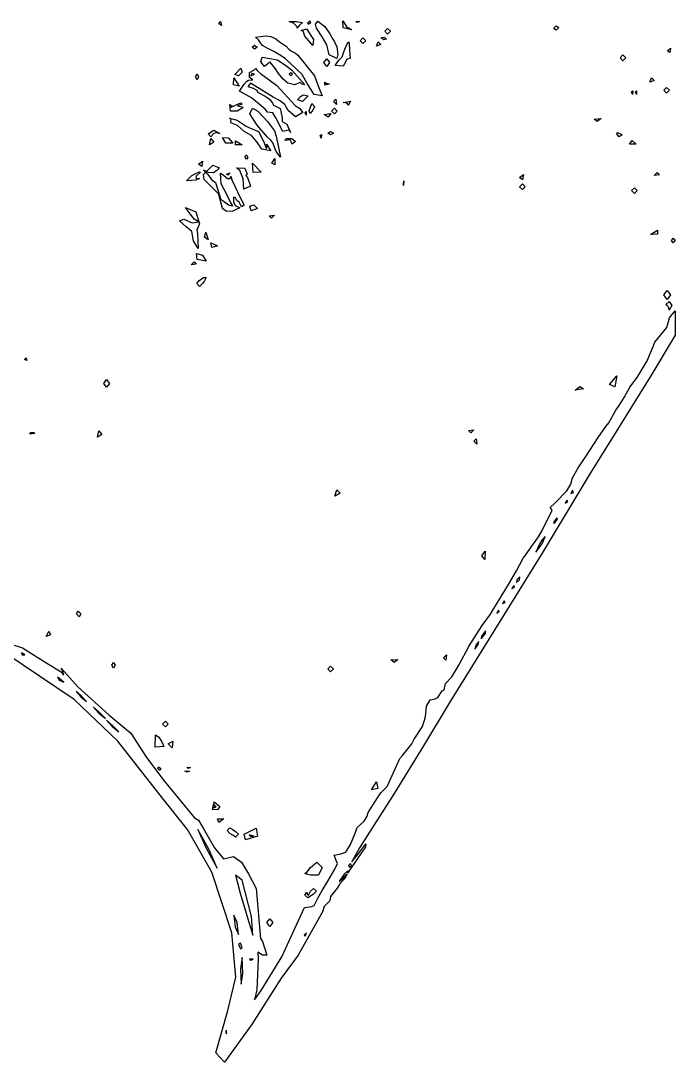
# Model space of a CAD drawing. Extents: x 0.2 to 67.3, y 0 to 43.3.
# Drawn here: x 55.97 to 67.28, y 25.34 to 43.34 of the extents above; entities that cross this region are included whole.
import ezdxf

# ---------------------------------------------------------------- set-up
doc = ezdxf.new("R2010")
doc.units = 0

msp = doc.modelspace()

# ---------------------------------------------------------------- linework, layer by layer
at = {"layer": 'Image'}
for p, q in [((59.397431, 43.287271), (59.426797, 43.330821)), ((59.397439, 43.287271), (59.397431, 43.287271)), ((59.443519, 43.261871), (59.397439, 43.287271)), ((59.426797, 43.330821), (59.443519, 43.261871)), ((60.608572, 43.328668), (60.734692, 43.332012)), ((60.684519, 43.302008), (60.608572, 43.328668)), ((60.750127, 43.238323), (60.684519, 43.302008)), ((60.734692, 43.332012), (60.838882, 43.310581)), ((60.785092, 43.259305), (60.746513, 43.217077)), ((60.746513, 43.217077), (60.750138, 43.238244)), ((60.750138, 43.238244), (60.750127, 43.238323)), ((60.838882, 43.310581), (60.785092, 43.259305)), ((60.817869, 43.173686), (60.912404, 43.201642)), ((60.912404, 43.201642), (61.030461, 43.021736)), ((60.932682, 43.308967), (60.967421, 43.341775)), ((60.947154, 43.276159), (60.932682, 43.308967)), ((60.932682, 43.308967), (60.932682, 43.308967)), ((60.981894, 43.308967), (60.947154, 43.276159)), ((60.967421, 43.341775), (60.981894, 43.308967)), ((61.065195, 43.28653), (61.108169, 43.335637)), ((61.084695, 43.217448), (61.065195, 43.28653)), ((61.179093, 43.065815), (61.084695, 43.217448)), ((61.108169, 43.335637), (61.228401, 43.246128)), ((61.228401, 43.246128), (61.314456, 43.118361)), ((61.545287, 43.220755), (61.539572, 43.341669)), ((61.539572, 43.341669), (61.609062, 43.235042)), ((61.545289, 43.220755), (61.545287, 43.220755)), ((61.694027, 43.185856), (61.545289, 43.220755)), ((61.609062, 43.235042), (61.642084, 43.218638)), ((61.642084, 43.218638), (61.694027, 43.185856)), ((61.763049, 43.330663), (61.825925, 43.328017)), ((61.763052, 43.330663), (61.763049, 43.330663)), ((61.782869, 43.310819), (61.763052, 43.330663)), ((61.825925, 43.328017), (61.782869, 43.310819)), ((62.261269, 43.16125), (62.310477, 43.210463)), ((62.310477, 43.210463), (62.359684, 43.16125)), ((65.180882, 43.206997), (65.22462, 43.25306)), ((65.22462, 43.177707), (65.180882, 43.206997)), ((65.180882, 43.206997), (65.180882, 43.206997)), ((65.22462, 43.25306), (65.268358, 43.223771)), ((65.268358, 43.223771), (65.22462, 43.177707)), ((60.030554, 43.061449), (60.209076, 43.081029)), ((60.083272, 43.012237), (60.030554, 43.061449)), ((60.209076, 43.081029), (60.292624, 43.068329)), ((60.292624, 43.068329), (60.378113, 43.032451)), ((60.378113, 43.032451), (60.444124, 42.979508)), ((60.850299, 43.160986), (60.817869, 43.173686)), ((60.863184, 43.130109), (60.850299, 43.160986)), ((60.880778, 43.079203), (60.863184, 43.130109)), ((60.949083, 42.997182), (60.880778, 43.079203)), ((61.030461, 43.021736), (61.017344, 42.915165)), ((61.260728, 42.927121), (61.179093, 43.065815)), ((61.314456, 43.118361), (61.362378, 43.026683)), ((61.362378, 43.026683), (61.393501, 42.980857)), ((61.834809, 42.997182), (61.884016, 43.046395)), ((61.884016, 43.046395), (61.933224, 42.997182)), ((62.195658, 43.045363), (62.244865, 43.058327)), ((62.244865, 43.013586), (62.195658, 43.045363)), ((62.195658, 43.045363), (62.195658, 43.045363)), ((62.244865, 43.058327), (62.294072, 43.026551)), ((62.294072, 43.026551), (62.244865, 43.013586)), ((62.310477, 43.112038), (62.261269, 43.16125)), ((62.261269, 43.16125), (62.261269, 43.16125)), ((62.359684, 43.16125), (62.310477, 43.112038)), ((59.971232, 42.88492), (60.014153, 42.920189)), ((60.014153, 42.849651), (59.971232, 42.88492)), ((59.971232, 42.88492), (59.971232, 42.88492)), ((60.014153, 42.920189), (60.057071, 42.88492)), ((60.057071, 42.88492), (60.014153, 42.849651)), ((60.117105, 42.963051), (60.083272, 43.012237)), ((60.150984, 42.913839), (60.117105, 42.963051)), ((60.240167, 42.865235), (60.150984, 42.913839)), ((60.355036, 42.805095), (60.240167, 42.865235)), ((60.444124, 42.979508), (60.48982, 42.950536)), ((60.48982, 42.950536), (60.558728, 42.903546)), ((60.558728, 42.903546), (60.605998, 42.850524)), ((60.605998, 42.850524), (60.651906, 42.815493)), ((60.949089, 42.997129), (60.949083, 42.997182)), ((61.017344, 42.915165), (60.949089, 42.997129)), ((61.301733, 42.75284), (61.260728, 42.927121)), ((61.393501, 42.980857), (61.435252, 42.889709)), ((61.435252, 42.889709), (61.450783, 42.762206)), ((61.553941, 42.808587), (61.572383, 42.849598)), ((61.572383, 42.849598), (61.590824, 42.890608)), ((61.590824, 42.890608), (61.629175, 42.980328)), ((61.629175, 42.980328), (61.647299, 42.954399)), ((61.647299, 42.954399), (61.655845, 42.835681)), ((61.884016, 42.947996), (61.834809, 42.997182)), ((61.834809, 42.997182), (61.834809, 42.997182)), ((61.933224, 42.997182), (61.884016, 42.947996)), ((62.119114, 42.904234), (62.146451, 42.980778)), ((62.195658, 42.931592), (62.119114, 42.904234)), ((62.119114, 42.904234), (62.119114, 42.904234)), ((62.146451, 42.980778), (62.195658, 42.931592)), ((67.14916, 42.825045), (67.199277, 42.871532)), ((67.199277, 42.871532), (67.188112, 42.791548)), ((60.120348, 42.633142), (60.144955, 42.712412)), ((60.144955, 42.712412), (60.410218, 42.669602)), ((60.473469, 42.738896), (60.355036, 42.805095)), ((60.410218, 42.669602), (60.550309, 42.572315)), ((60.544935, 42.684207), (60.473469, 42.738896)), ((60.837556, 42.414729), (60.544935, 42.684207)), ((60.651906, 42.815493), (60.719452, 42.782685)), ((60.719452, 42.782685), (60.760457, 42.748315)), ((60.760457, 42.748315), (61.047498, 42.388694)), ((61.21152, 42.619966), (61.260728, 42.685583)), ((61.260728, 42.685583), (61.309935, 42.619966)), ((61.301746, 42.75284), (61.301733, 42.75284)), ((61.432606, 42.693044), (61.301746, 42.75284)), ((61.450783, 42.762206), (61.432606, 42.693044)), ((61.441155, 42.619966), (61.473958, 42.669179)), ((61.473958, 42.669179), (61.523789, 42.718391)), ((61.523789, 42.718391), (61.553941, 42.808587)), ((61.601849, 42.67119), (61.591716, 42.640524)), ((61.667434, 42.69786), (61.601849, 42.67119)), ((61.655845, 42.835681), (61.667434, 42.69786)), ((66.329043, 42.70204), (66.37825, 42.751226)), ((66.37825, 42.652827), (66.329043, 42.70204)), ((66.329043, 42.70204), (66.329043, 42.70204)), ((66.37825, 42.751226), (66.427457, 42.70204)), ((66.427457, 42.70204), (66.37825, 42.652827)), ((67.188112, 42.791548), (67.149157, 42.825045)), ((67.149157, 42.825045), (67.14916, 42.825045)), ((59.669705, 42.416581), (59.774676, 42.521541)), ((59.774676, 42.521541), (59.800923, 42.455951)), ((59.923898, 42.448543), (59.997709, 42.489553)), ((59.997709, 42.489553), (60.030512, 42.52006)), ((60.030512, 42.52006), (60.055118, 42.481007)), ((60.055118, 42.481007), (60.112527, 42.428567)), ((60.181684, 42.55427), (60.120348, 42.633142)), ((60.248965, 42.601816), (60.181684, 42.55427)), ((60.278259, 42.631105), (60.248965, 42.601816)), ((60.325794, 42.570674), (60.278259, 42.631105)), ((60.375002, 42.509609), (60.325794, 42.570674)), ((60.424209, 42.429361), (60.375002, 42.509609)), ((60.550309, 42.572315), (60.62104, 42.519266)), ((60.62104, 42.519266), (60.657724, 42.48868)), ((60.657724, 42.48868), (60.882953, 42.234442)), ((61.260728, 42.55435), (61.21152, 42.619966)), ((61.21152, 42.619966), (61.21152, 42.619966)), ((61.309935, 42.619966), (61.260728, 42.55435)), ((61.408346, 42.570754), (61.441155, 42.619966)), ((61.408368, 42.570569), (61.408346, 42.570754)), ((61.544289, 42.55681), (61.408368, 42.570569)), ((61.591716, 42.640524), (61.544289, 42.55681)), ((58.991741, 42.373931), (59.019077, 42.423143)), ((59.019077, 42.324718), (58.991741, 42.373931)), ((58.991741, 42.373931), (58.991741, 42.373931)), ((59.019077, 42.423143), (59.046414, 42.373931)), ((59.046414, 42.373931), (59.019077, 42.324718)), ((59.647959, 42.234522), (59.65505, 42.357526)), ((59.65505, 42.357526), (59.745093, 42.214228)), ((59.669705, 42.416528), (59.669705, 42.416581)), ((59.735311, 42.390335), (59.669705, 42.416528)), ((59.800923, 42.455951), (59.735311, 42.390335)), ((59.833525, 42.248174), (59.877183, 42.299847)), ((59.877183, 42.299847), (59.909304, 42.31387)), ((59.909304, 42.31387), (59.980784, 42.322337)), ((59.924427, 42.361892), (59.923898, 42.448543)), ((59.980784, 42.322337), (59.924427, 42.361892)), ((59.964991, 42.431398), (59.946602, 42.389065)), ((59.946602, 42.389065), (60.012256, 42.418804)), ((60.012261, 42.418698), (59.964991, 42.431398)), ((60.012256, 42.418804), (60.012261, 42.418698)), ((60.112527, 42.428567), (60.266499, 42.320009)), ((60.266499, 42.320009), (60.395695, 42.224838)), ((60.506222, 42.330618), (60.424209, 42.429361)), ((60.588232, 42.262991), (60.506222, 42.330618)), ((60.637439, 42.444998), (60.608015, 42.417666)), ((60.608015, 42.417666), (60.637439, 42.390335)), ((60.666866, 42.417666), (60.637439, 42.444998)), ((60.637439, 42.390335), (60.666866, 42.417666)), ((60.666866, 42.417666), (60.666866, 42.417666)), ((60.922514, 42.257752), (60.837556, 42.414729)), ((61.047498, 42.388694), (61.113106, 42.216451)), ((66.842982, 42.280983), (66.870318, 42.357526)), ((66.919526, 42.308314), (66.842982, 42.280983)), ((66.870318, 42.357526), (66.919526, 42.308314)), ((59.745093, 42.214228), (59.647959, 42.234601)), ((59.647959, 42.234601), (59.647959, 42.234522)), ((59.752097, 42.127557), (59.833525, 42.248174)), ((59.961239, 42.00825), (59.752097, 42.127557)), ((59.940308, 42.26643), (59.899303, 42.205074)), ((59.899303, 42.205074), (59.986708, 42.179938)), ((60.33524, 42.022644), (59.940308, 42.26643)), ((59.986708, 42.179938), (60.052692, 42.146045)), ((60.052692, 42.146045), (60.060735, 42.108448)), ((60.395695, 42.224838), (60.719272, 41.872175)), ((60.701002, 42.235924), (60.588232, 42.262991)), ((60.798194, 42.27368), (60.701002, 42.235924)), ((60.824676, 42.250926), (60.798194, 42.27368)), ((60.824679, 42.250847), (60.824676, 42.250926)), ((60.882953, 42.234442), (60.824679, 42.250847)), ((60.984511, 42.159327), (60.922514, 42.257752)), ((61.04374, 42.069104), (60.984511, 42.159327)), ((61.113106, 42.216451), (61.178715, 42.04471)), ((61.226575, 42.228489), (61.224723, 42.283179)), ((61.224723, 42.283179), (61.244911, 42.256376)), ((61.226657, 42.228331), (61.226575, 42.228489)), ((61.309514, 42.25082), (61.226657, 42.228331)), ((61.244911, 42.256376), (61.277214, 42.259022)), ((61.277214, 42.259022), (61.309514, 42.25082)), ((66.528461, 42.11284), (66.548279, 42.132684)), ((66.548279, 42.132684), (66.545633, 42.069792)), ((66.59407, 42.11284), (66.613887, 42.132684)), ((66.613887, 42.132684), (66.611241, 42.069792)), ((66.842982, 42.280983), (66.842982, 42.280983)), ((67.083549, 42.142923), (67.132756, 42.192136)), ((67.132756, 42.093711), (67.083549, 42.142923)), ((67.083549, 42.142923), (67.083549, 42.142923)), ((67.132756, 42.192136), (67.181963, 42.142923)), ((67.181963, 42.142923), (67.132756, 42.093711)), ((60.194577, 41.814867), (59.961239, 42.00825)), ((60.060735, 42.108448), (60.194537, 42.040926)), ((60.194537, 42.040926), (60.263975, 41.995233)), ((60.263975, 41.995233), (60.316894, 41.932077)), ((60.441854, 41.962398), (60.33524, 42.022644)), ((60.489786, 41.92959), (60.441854, 41.962398)), ((60.752257, 41.975336), (60.801464, 42.028121)), ((60.842401, 41.94528), (60.752257, 41.975416)), ((60.752257, 41.975416), (60.752257, 41.975336)), ((60.801464, 42.028121), (60.850672, 42.060902)), ((60.937764, 42.043175), (60.842401, 41.94528)), ((60.850672, 42.060902), (60.937764, 42.043175)), ((61.04374, 42.069052), (61.04374, 42.069104)), ((61.178715, 42.04471), (61.04374, 42.069052)), ((61.375543, 41.948825), (61.414498, 41.987798)), ((61.375549, 41.948825), (61.375543, 41.948825)), ((61.427489, 41.896887), (61.375549, 41.948825)), ((61.414498, 41.987798), (61.427489, 41.896887)), ((61.545152, 41.929749), (61.670786, 41.950386)), ((61.670786, 41.950386), (61.632406, 41.876991)), ((66.545633, 42.069792), (66.528408, 42.11284)), ((66.528408, 42.11284), (66.528461, 42.11284)), ((66.611241, 42.069792), (66.594017, 42.11284)), ((66.594017, 42.11284), (66.59407, 42.11284)), ((59.583681, 41.837912), (59.680532, 41.883341)), ((59.599027, 41.850876), (59.583681, 41.837912)), ((59.595895, 41.778645), (59.587693, 41.896993)), ((59.587693, 41.896993), (59.6369, 41.862253)), ((59.595903, 41.778698), (59.595895, 41.778645)), ((59.71438, 41.782138), (59.595903, 41.778698)), ((59.6369, 41.862253), (59.599027, 41.850876)), ((59.680532, 41.883341), (59.772819, 41.926547)), ((59.808101, 41.835795), (59.71438, 41.782138)), ((59.800931, 41.898766), (59.718918, 41.87416)), ((59.718918, 41.87416), (59.800931, 41.857226)), ((59.772819, 41.926547), (59.800931, 41.898766)), ((59.800931, 41.857226), (59.808101, 41.835795)), ((59.93214, 41.734539), (59.975029, 41.833715)), ((59.975029, 41.833715), (60.070266, 41.781106)), ((60.070266, 41.781106), (60.235585, 41.60201)), ((60.235585, 41.761897), (60.194577, 41.814867)), ((60.325794, 41.753695), (60.235585, 41.761897)), ((60.316894, 41.932077), (60.342532, 41.885087)), ((60.342532, 41.885087), (60.453636, 41.827249)), ((60.453636, 41.827249), (60.488635, 41.667176)), ((60.536913, 41.896782), (60.489786, 41.92959)), ((60.594317, 41.790181), (60.536913, 41.896782)), ((60.719412, 41.685089), (60.594317, 41.790181)), ((60.719272, 41.872175), (60.787301, 41.831165)), ((60.844711, 41.758907), (60.719412, 41.685089)), ((60.787301, 41.831165), (60.844711, 41.758907)), ((60.886065, 41.752028), (60.905882, 41.771872)), ((60.905882, 41.771872), (60.903236, 41.709007)), ((60.972697, 41.741101), (60.958833, 41.788699)), ((60.958833, 41.788699), (60.958836, 41.788699)), ((60.958836, 41.788699), (61.003238, 41.910672)), ((61.0171, 41.798489), (60.972697, 41.741101)), ((61.003238, 41.910672), (61.047498, 41.863074)), ((61.047498, 41.863074), (61.0171, 41.798489)), ((61.34274, 41.782085), (61.391948, 41.831271)), ((61.391948, 41.732872), (61.34274, 41.782085)), ((61.34274, 41.782085), (61.34274, 41.782085)), ((61.391948, 41.831271), (61.441155, 41.782085)), ((61.441155, 41.782085), (61.391948, 41.732872)), ((61.584191, 41.926044), (61.545152, 41.929749)), ((61.616753, 41.912551), (61.584191, 41.926044)), ((61.616743, 41.912498), (61.616753, 41.912551)), ((61.632406, 41.876991), (61.616743, 41.912498)), ((59.606885, 41.637834), (59.581485, 41.65953)), ((59.581485, 41.65953), (59.647377, 41.64339)), ((59.602044, 41.580578), (59.60416, 41.602539)), ((59.716859, 41.532345), (59.602044, 41.580578)), ((59.60416, 41.602539), (59.606885, 41.637834)), ((59.647377, 41.64339), (59.71097, 41.62487)), ((59.71097, 41.62487), (59.866584, 41.523402)), ((60.0551, 41.540071), (59.93214, 41.734539)), ((60.235585, 41.60201), (60.3586, 41.442519)), ((60.377856, 41.667256), (60.325794, 41.753695)), ((60.501366, 41.430798), (60.377856, 41.667256)), ((60.488635, 41.667176), (60.489164, 41.602777)), ((60.489164, 41.602777), (60.568023, 41.555443)), ((60.903236, 41.709007), (60.886012, 41.752055)), ((60.886012, 41.752055), (60.886065, 41.752028)), ((61.217349, 41.72213), (61.33081, 41.739857)), ((61.287175, 41.67432), (61.217349, 41.72221)), ((61.217349, 41.72221), (61.217349, 41.72213)), ((61.33081, 41.739857), (61.287175, 41.67432)), ((65.877963, 41.64265), (66.000997, 41.653233)), ((65.877963, 41.642623), (65.877963, 41.64265)), ((65.932652, 41.601613), (65.877963, 41.642623)), ((66.000997, 41.653233), (65.932652, 41.601613)), ((59.21044, 41.385872), (59.311198, 41.454584)), ((59.309354, 41.396667), (59.259647, 41.339252)), ((59.340792, 41.405133), (59.309354, 41.396667)), ((59.311198, 41.454584), (59.411914, 41.396402)), ((59.411914, 41.396402), (59.340792, 41.405133)), ((59.833726, 41.427835), (59.716859, 41.532345)), ((59.95809, 41.361107), (59.833726, 41.427835)), ((59.866584, 41.523402), (59.916127, 41.495383)), ((59.916127, 41.495383), (60.07915, 41.427835)), ((60.236643, 41.333617), (60.0551, 41.540071)), ((60.07915, 41.427835), (60.174072, 41.2485)), ((60.3586, 41.442519), (60.3874, 41.351)), ((60.595923, 41.453499), (60.501359, 41.430745)), ((60.501359, 41.430745), (60.501366, 41.430798)), ((60.568023, 41.555443), (60.63614, 41.408917)), ((60.620529, 41.44027), (60.595923, 41.453499)), ((60.63614, 41.408917), (60.620529, 41.44027)), ((61.277129, 41.399366), (61.326336, 41.426697)), ((61.326336, 41.372008), (61.277129, 41.399366)), ((61.277129, 41.399366), (61.277129, 41.399366)), ((61.326336, 41.426697), (61.375543, 41.399366)), ((61.375543, 41.399366), (61.326336, 41.372008)), ((66.266021, 41.39672), (66.28523, 41.412859)), ((66.266024, 41.39664), (66.266021, 41.39672)), ((66.312644, 41.339226), (66.266024, 41.39664)), ((66.28523, 41.412859), (66.331847, 41.390105)), ((59.259647, 41.339252), (59.21044, 41.385872)), ((59.21044, 41.385872), (59.21044, 41.385872)), ((59.232307, 41.201034), (59.259647, 41.310386)), ((59.308851, 41.24477), (59.232307, 41.201034)), ((59.259647, 41.310386), (59.308851, 41.24477)), ((59.514353, 41.229265), (59.460886, 41.326446)), ((59.460886, 41.326446), (59.557924, 41.321684)), ((59.636897, 41.224503), (59.514353, 41.229265)), ((59.514353, 41.229265), (59.514353, 41.229265)), ((59.557924, 41.321684), (59.636897, 41.224503)), ((59.681024, 41.196986), (59.68076, 41.266624)), ((59.68076, 41.266624), (59.801044, 41.196589)), ((60.051091, 41.248712), (59.95809, 41.361107)), ((60.139954, 41.124146), (60.051091, 41.248712)), ((60.174072, 41.2485), (60.212519, 41.13383)), ((60.291962, 41.277631), (60.236643, 41.333617)), ((60.325794, 41.231064), (60.291962, 41.277631)), ((60.383204, 41.083665), (60.325794, 41.231064)), ((60.3874, 41.351), (60.46328, 40.982594)), ((60.53413, 41.276731), (60.564472, 41.31036)), ((60.543073, 41.270646), (60.53413, 41.276731)), ((60.625398, 41.283346), (60.543073, 41.270646)), ((60.564472, 41.31036), (60.653867, 41.307714)), ((60.648416, 41.238129), (60.625398, 41.283346)), ((60.64844, 41.238049), (60.648416, 41.238129)), ((60.662066, 41.209792), (60.64844, 41.238049)), ((60.653867, 41.307714), (60.719475, 41.258502)), ((60.719475, 41.258502), (60.662066, 41.209792)), ((61.165671, 41.31536), (61.148447, 41.358435)), ((61.148447, 41.358435), (61.148499, 41.358408)), ((61.148499, 41.358408), (61.168317, 41.378252)), ((61.168317, 41.378252), (61.165671, 41.31536)), ((66.361851, 41.373966), (66.312644, 41.339226)), ((66.331847, 41.390105), (66.361851, 41.373966)), ((66.493065, 41.207834), (66.539352, 41.275038)), ((66.539352, 41.275038), (66.607884, 41.211856)), ((59.232307, 41.201034), (59.232307, 41.201034)), ((59.681146, 41.196589), (59.681024, 41.196986)), ((59.801044, 41.196589), (59.681146, 41.196589)), ((60.139999, 41.124067), (60.139954, 41.124146)), ((60.293036, 41.094381), (60.139999, 41.124067)), ((60.212519, 41.13383), (60.22805, 41.161929)), ((60.22805, 41.161929), (60.2199, 41.211882)), ((60.2199, 41.211882), (60.293036, 41.094381)), ((60.46328, 40.982594), (60.383204, 41.083665)), ((60.383204, 41.083665), (60.383204, 41.083665)), ((66.607884, 41.211856), (66.493065, 41.207887)), ((66.493065, 41.207887), (66.493065, 41.207834)), ((59.046414, 40.865172), (59.114758, 40.916766)), ((59.101106, 40.824162), (59.046414, 40.865172)), ((59.046414, 40.865172), (59.046414, 40.865172)), ((59.114758, 40.916766), (59.101106, 40.824162)), ((59.844661, 40.997332), (59.871998, 41.028208)), ((59.871998, 40.949574), (59.844661, 40.997332)), ((59.844661, 40.997332), (59.844661, 40.997332)), ((59.871998, 41.028208), (59.899337, 40.980451)), ((59.899337, 40.980451), (59.871998, 40.949574)), ((59.989549, 40.722562), (59.976267, 40.883958)), ((59.976267, 40.883958), (60.128971, 40.725552)), ((60.309396, 40.883958), (60.360868, 40.964576)), ((60.309459, 40.883958), (60.309396, 40.883958)), ((60.360603, 40.85115), (60.309459, 40.883958)), ((60.360868, 40.964576), (60.360603, 40.85115)), ((58.929212, 40.667979), (59.057841, 40.729018)), ((59.076627, 40.726372), (59.005409, 40.654644)), ((59.057841, 40.729018), (59.076627, 40.726372)), ((59.208889, 40.719123), (59.128445, 40.760689)), ((59.128445, 40.760689), (59.202256, 40.689754)), ((59.132028, 40.687055), (59.291868, 40.844535)), ((59.14105, 40.60096), (59.132028, 40.687055)), ((59.202256, 40.689754), (59.276067, 40.591117)), ((59.301837, 40.715154), (59.208889, 40.719123)), ((59.291868, 40.844535), (59.407284, 40.798603)), ((59.36081, 40.752672), (59.301837, 40.715154)), ((59.407284, 40.798603), (59.36081, 40.752672)), ((59.438359, 40.524813), (59.423701, 40.708989)), ((59.423701, 40.708989), (59.472909, 40.682795)), ((59.472909, 40.682795), (59.542475, 40.619375)), ((59.529738, 40.691209), (59.58856, 40.713699)), ((59.529738, 40.691183), (59.529738, 40.691209)), ((59.5481, 40.672926), (59.529738, 40.691183)), ((59.58856, 40.713699), (59.5481, 40.672926)), ((59.760777, 40.752487), (59.702495, 40.801699)), ((59.702495, 40.801699), (59.846312, 40.793497)), ((59.815787, 40.613051), (59.760777, 40.752487)), ((59.846312, 40.793497), (59.887198, 40.690521)), ((59.887198, 40.690521), (59.862565, 40.668825)), ((59.989552, 40.722642), (59.989549, 40.722562)), ((60.128971, 40.725552), (59.989552, 40.722642)), ((64.590399, 40.635382), (64.658741, 40.687002)), ((64.658741, 40.687002), (64.645088, 40.594398)), ((66.919526, 40.667926), (66.971469, 40.719863)), ((67.010423, 40.680917), (66.919526, 40.667952)), ((66.971469, 40.719863), (67.010423, 40.680917)), ((58.838653, 40.577624), (58.929212, 40.667979)), ((58.997207, 40.587916), (58.838653, 40.577068)), ((58.838653, 40.577068), (58.838653, 40.577624)), ((59.005409, 40.654644), (58.997207, 40.620592)), ((58.997207, 40.620592), (59.062818, 40.616094)), ((59.062818, 40.616094), (58.997207, 40.587916)), ((59.390451, 40.350611), (59.14105, 40.60096)), ((59.276067, 40.591117), (59.339098, 40.546932)), ((59.339098, 40.546932), (59.431107, 40.254277)), ((59.538038, 40.32799), (59.438359, 40.524813)), ((59.542475, 40.619375), (59.589748, 40.619375)), ((59.589748, 40.619375), (59.604406, 40.655437)), ((59.604406, 40.655437), (59.622371, 40.595615)), ((59.622371, 40.595615), (59.767913, 40.278407)), ((59.826635, 40.432632), (59.815787, 40.613051)), ((59.862565, 40.668825), (59.888891, 40.632392)), ((59.888891, 40.632392), (59.942477, 40.481924)), ((62.590884, 40.577121), (62.583502, 40.496714)), ((62.583502, 40.496714), (62.584825, 40.516558)), ((62.584825, 40.516478), (62.592207, 40.565744)), ((62.584825, 40.516558), (62.584825, 40.516478)), ((62.592207, 40.565744), (62.590884, 40.577121)), ((64.590401, 40.635382), (64.590399, 40.635382)), ((64.590399, 40.473748), (64.639606, 40.522961)), ((64.645088, 40.594398), (64.590401, 40.635382)), ((64.639606, 40.522961), (64.688813, 40.473748)), ((66.919526, 40.667952), (66.919526, 40.667926)), ((59.396272, 40.337647), (59.390451, 40.350611)), ((59.461603, 40.096453), (59.396272, 40.337647)), ((59.605377, 40.195037), (59.538038, 40.32799)), ((59.942477, 40.481924), (59.826611, 40.432712)), ((59.826611, 40.432712), (59.826635, 40.432632)), ((64.639606, 40.424536), (64.590399, 40.473748)), ((64.590399, 40.473748), (64.590399, 40.473748)), ((64.688813, 40.473748), (64.639606, 40.424536)), ((66.525868, 40.408026), (66.575076, 40.457238)), ((66.575076, 40.35884), (66.525868, 40.408026)), ((66.525868, 40.408026), (66.525868, 40.408026)), ((66.575076, 40.457238), (66.624283, 40.408026)), ((66.624283, 40.408026), (66.575076, 40.35884)), ((59.431107, 40.254277), (59.467765, 40.228348)), ((59.467765, 40.228348), (59.561803, 40.162228)), ((59.561803, 40.162228), (59.636916, 40.145824)), ((59.636916, 40.145824), (59.605377, 40.195037)), ((59.651124, 40.292879), (59.649801, 40.211203)), ((59.649801, 40.211203), (59.677365, 40.149343)), ((59.682866, 40.281502), (59.651124, 40.292879)), ((59.677365, 40.149343), (59.698373, 40.136114)), ((59.706731, 40.235835), (59.682866, 40.281502)), ((59.744609, 40.207525), (59.706731, 40.235835)), ((59.785614, 40.129711), (59.744609, 40.207525)), ((59.767913, 40.278407), (59.835767, 40.152862)), ((59.835767, 40.152862), (59.785614, 40.129711)), ((59.932145, 40.135823), (59.997754, 40.162017)), ((59.997754, 40.162017), (60.063365, 40.098781)), ((58.970026, 39.911457), (58.81678, 40.11418)), ((58.81678, 40.11418), (58.998956, 40.038827)), ((58.998956, 40.038827), (59.063178, 39.834092)), ((59.526622, 40.047241), (59.461603, 40.096453)), ((59.636863, 40.052321), (59.526587, 40.048616)), ((59.526587, 40.048616), (59.526622, 40.047241)), ((59.704345, 40.087722), (59.636863, 40.052321)), ((59.698373, 40.136114), (59.757653, 40.108624)), ((59.757653, 40.108624), (59.704345, 40.087722)), ((59.951751, 40.054913), (59.932145, 40.135823)), ((59.951756, 40.05494), (59.951751, 40.054913)), ((60.063365, 40.098781), (59.951756, 40.05494)), ((60.267703, 39.97149), (60.3586, 39.984455)), ((60.30666, 39.932517), (60.267703, 39.97149)), ((60.267703, 39.97149), (60.267703, 39.97149)), ((60.3586, 39.984455), (60.30666, 39.932517)), ((58.717573, 39.883394), (58.792176, 39.914526)), ((58.831779, 39.778583), (58.717573, 39.883394)), ((58.792176, 39.914526), (58.936038, 39.848406)), ((58.929434, 39.698996), (58.831779, 39.778583)), ((58.936038, 39.848406), (59.046411, 39.868515)), ((59.046411, 39.868515), (58.970026, 39.911457)), ((59.063178, 39.834092), (59.032306, 39.764481)), ((58.955231, 39.540379), (58.929434, 39.698996)), ((59.032306, 39.764481), (59.01368, 39.735377)), ((59.01368, 39.735377), (59.028152, 39.662484)), ((59.028152, 39.662484), (59.037995, 39.407347)), ((59.146474, 39.601127), (59.16944, 39.688413)), ((59.146482, 39.601127), (59.146474, 39.601127)), ((59.213908, 39.557127), (59.146482, 39.601127)), ((59.16944, 39.688413), (59.213908, 39.557127)), ((66.973802, 39.654705), (66.853904, 39.649678)), ((66.853904, 39.649678), (66.853917, 39.649784)), ((66.853917, 39.649784), (66.97748, 39.721089)), ((66.97748, 39.721089), (66.973802, 39.654705)), ((59.037995, 39.407347), (58.955225, 39.540458)), ((58.955225, 39.540458), (58.955231, 39.540379)), ((59.276942, 39.422587), (59.257866, 39.502808)), ((59.257866, 39.502808), (59.374457, 39.454892)), ((59.374457, 39.454892), (59.276937, 39.422587)), ((59.276937, 39.422587), (59.276942, 39.422587)), ((67.214766, 39.536648), (67.247572, 39.587792)), ((67.247572, 39.505771), (67.214766, 39.536648)), ((67.214766, 39.536648), (67.214766, 39.536648)), ((67.247572, 39.587792), (67.280377, 39.556915)), ((67.280377, 39.556915), (67.247572, 39.505771)), ((59.01881, 39.214201), (59.008023, 39.321767)), ((59.008023, 39.321767), (59.11125, 39.293047)), ((59.11125, 39.293047), (59.177634, 39.188827)), ((58.915197, 39.125566), (58.967137, 39.17753)), ((59.006092, 39.138557), (58.915197, 39.125592)), ((58.915197, 39.125592), (58.915197, 39.125566)), ((58.967137, 39.17753), (59.006092, 39.138557)), ((59.177634, 39.188827), (59.01881, 39.214227)), ((59.01881, 39.214227), (59.01881, 39.214201)), ((59.051002, 38.84942), (59.13197, 38.906835)), ((59.13197, 38.906835), (59.176591, 38.906835)), ((59.176591, 38.906835), (59.144828, 38.84942)), ((59.013611, 38.800208), (59.051002, 38.84942)), ((59.062818, 38.750996), (59.013611, 38.800208)), ((59.013611, 38.800208), (59.013611, 38.800208)), ((59.112025, 38.800208), (59.062818, 38.750996)), ((59.144828, 38.84942), (59.112025, 38.800208)), ((67.083549, 38.60349), (67.140955, 38.679267)), ((67.140955, 38.527714), (67.083549, 38.60349)), ((67.083549, 38.60349), (67.083549, 38.60349)), ((67.140955, 38.679267), (67.198367, 38.60349)), ((67.198367, 38.60349), (67.140955, 38.527714)), ((67.116354, 38.437544), (67.178894, 38.488661)), ((67.154737, 38.410107), (67.116354, 38.437544)), ((67.171512, 38.377537), (67.154737, 38.410107)), ((67.171528, 38.377537), (67.171512, 38.377537)), ((67.17838, 38.338828), (67.171528, 38.377537)), ((67.22414, 38.422542), (67.17838, 38.338828)), ((67.178894, 38.488661), (67.22414, 38.422542)), ((67.1365, 38.038791), (67.181944, 38.205902)), ((67.181944, 38.205902), (67.280359, 38.329753)), ((67.280359, 38.329753), (67.280359, 38.118272)), ((66.93086, 37.786008), (67.1365, 38.038791)), ((67.280359, 38.118272), (67.280359, 37.906791)), ((67.280359, 37.906791), (66.875512, 37.236231)), ((66.836002, 37.564976), (66.886701, 37.68343)), ((66.886701, 37.68343), (66.93086, 37.786008)), ((56.039325, 37.486633), (56.067199, 37.517166)), ((56.039325, 37.486606), (56.039325, 37.486633)), ((56.076195, 37.469408), (56.039325, 37.486606)), ((56.067199, 37.517166), (56.076195, 37.469408)), ((66.779045, 37.434801), (66.80217, 37.47896)), ((66.80217, 37.47896), (66.836002, 37.564976)), ((66.623211, 37.178102), (66.779045, 37.434801)), ((57.406185, 37.075868), (57.455392, 37.141484)), ((57.455392, 37.141484), (57.504599, 37.075868)), ((66.1448, 37.057611), (66.26963, 37.207127)), ((66.875512, 37.236231), (66.225138, 36.18843)), ((66.26963, 37.207127), (66.238682, 37.016204)), ((66.497622, 37.008531), (66.623211, 37.178102)), ((57.455392, 37.010277), (57.406185, 37.075868)), ((57.406185, 37.075868), (57.406185, 37.075868)), ((57.504599, 37.075868), (57.455392, 37.010277)), ((65.552666, 36.956726), (65.630797, 37.019644)), ((65.698806, 36.981411), (65.552666, 36.956805)), ((65.552666, 36.956805), (65.552666, 36.956726)), ((65.630797, 37.019644), (65.698806, 36.981411)), ((66.238682, 37.016204), (66.1448, 37.057611)), ((66.1448, 37.057611), (66.1448, 37.057611)), ((66.397572, 36.830784), (66.460231, 36.948021)), ((66.460231, 36.948021), (66.497622, 37.008531)), ((66.314935, 36.694471), (66.397572, 36.830784)), ((66.132185, 36.39409), (66.254576, 36.61462)), ((66.254576, 36.61462), (66.314935, 36.694471)), ((66.083835, 36.331834), (66.132185, 36.39409)), ((56.129392, 36.195732), (56.149765, 36.227562)), ((56.129394, 36.195547), (56.129392, 36.195732)), ((56.218781, 36.209305), (56.129394, 36.195547)), ((56.149765, 36.227562), (56.198144, 36.227562)), ((56.198144, 36.227562), (56.218781, 36.209305)), ((57.296835, 36.14652), (57.324172, 36.255872)), ((57.373379, 36.190255), (57.296835, 36.14652)), ((57.324172, 36.255872), (57.373379, 36.190255)), ((63.71219, 36.262037), (63.803087, 36.275001)), ((63.71219, 36.26201), (63.71219, 36.262037)), ((63.751147, 36.223064), (63.71219, 36.26201)), ((63.803087, 36.275001), (63.751147, 36.223064)), ((66.225138, 36.18843), (65.788658, 35.483131)), ((65.950173, 36.1389), (66.083835, 36.331834)), ((57.296835, 36.14652), (57.296835, 36.14652)), ((63.803087, 36.078178), (63.842042, 36.117125)), ((63.803092, 36.078178), (63.803087, 36.078178)), ((63.855033, 36.02624), (63.803092, 36.078178)), ((63.842042, 36.117125), (63.855033, 36.02624)), ((65.801694, 35.907363), (65.950173, 36.1389)), ((65.738528, 35.813701), (65.801694, 35.907363)), ((65.604313, 35.614734), (65.738528, 35.813701)), ((65.788658, 35.483131), (64.98317, 34.138123)), ((65.506129, 35.440321), (65.604313, 35.614734)), ((65.410482, 35.220797), (65.476323, 35.335838)), ((65.476323, 35.335838), (65.506129, 35.440321)), ((61.398099, 35.128881), (61.43295, 35.232677)), ((61.490362, 35.175606), (61.398099, 35.128881)), ((61.398099, 35.128881), (61.398099, 35.128881)), ((61.43295, 35.232677), (61.490362, 35.175606)), ((65.203041, 35.006008), (65.410482, 35.220797)), ((65.50856, 35.22249), (65.476133, 35.171584)), ((65.476133, 35.171584), (65.521456, 35.191693)), ((65.521445, 35.19164), (65.50856, 35.22249)), ((65.521456, 35.191693), (65.521445, 35.19164)), ((65.120287, 34.927427), (65.203041, 35.006008)), ((65.154937, 34.884459), (65.120287, 34.927427)), ((65.410146, 35.058766), (65.377718, 35.00786)), ((65.377718, 35.00786), (65.423042, 35.027969)), ((65.423031, 35.027889), (65.410146, 35.058766)), ((65.423042, 35.027969), (65.423031, 35.027889)), ((64.983445, 34.531188), (65.154937, 34.884459)), ((65.238286, 34.751559), (65.180879, 34.67229)), ((65.247573, 34.730921), (65.238286, 34.751559)), ((65.180879, 34.67229), (65.190166, 34.651652)), ((65.190166, 34.651652), (65.247575, 34.730921)), ((65.247575, 34.730921), (65.247573, 34.730921)), ((64.783682, 34.236548), (64.887909, 34.384159)), ((64.887909, 34.384159), (64.918413, 34.423053)), ((64.918413, 34.423053), (64.983445, 34.531188)), ((64.983654, 34.303699), (65.034438, 34.431413)), ((65.034438, 34.431413), (64.984053, 34.369898)), ((64.682966, 34.088937), (64.783682, 34.236548)), ((64.939397, 34.310578), (64.870732, 34.15667)), ((64.870732, 34.15667), (64.983654, 34.303699)), ((64.984053, 34.369898), (64.939397, 34.310578)), ((64.983654, 34.303699), (64.983654, 34.303699)), ((64.98317, 34.138123), (63.394685, 31.579367)), ((63.989041, 34.030941), (63.939834, 34.096107)), ((63.939834, 34.096107), (63.939842, 34.096107)), ((63.939842, 34.096107), (63.999916, 34.172836)), ((63.999916, 34.172836), (63.989041, 34.030941)), ((64.538096, 33.83589), (64.655976, 34.054541)), ((64.655976, 34.054541), (64.682966, 34.088937)), ((64.398454, 33.599644), (64.538096, 33.83589)), ((64.545719, 33.680818), (64.538205, 33.631606)), ((64.538205, 33.631606), (64.590399, 33.680818)), ((64.597913, 33.73003), (64.545719, 33.680818)), ((64.590399, 33.680818), (64.597913, 33.73003)), ((64.590399, 33.680818), (64.590399, 33.680818)), ((64.253897, 33.360593), (64.398454, 33.599644)), ((64.491614, 33.582155), (64.459184, 33.531249)), ((64.459184, 33.531249), (64.504505, 33.551357)), ((64.504499, 33.551305), (64.491614, 33.582155)), ((64.504505, 33.551357), (64.504499, 33.551305)), ((64.131104, 33.154192), (64.253897, 33.360593)), ((64.327594, 33.319742), (64.295167, 33.268809)), ((64.340479, 33.288865), (64.327594, 33.319742)), ((56.935055, 33.090427), (56.964352, 33.13964)), ((56.964352, 33.13964), (57.01253, 33.090427)), ((64.090096, 33.085877), (64.131104, 33.154192)), ((64.22918, 33.1557), (64.196752, 33.104794)), ((64.196752, 33.104794), (64.242075, 33.124903)), ((64.242065, 33.12485), (64.22918, 33.1557)), ((64.242075, 33.124903), (64.242065, 33.12485)), ((64.295167, 33.268809), (64.34049, 33.288918)), ((64.34049, 33.288918), (64.340479, 33.288865)), ((56.983233, 33.041215), (56.935055, 33.090427)), ((56.935055, 33.090427), (56.935055, 33.090427)), ((57.01253, 33.090427), (56.983233, 33.041215)), ((63.944959, 32.890165), (64.090096, 33.085877)), ((56.413371, 32.69985), (56.458287, 32.79293)), ((56.458287, 32.79293), (56.487653, 32.727525)), ((63.72353, 32.539169), (63.944959, 32.890165)), ((64.003273, 32.797111), (63.931119, 32.707179)), ((64.003009, 32.75155), (64.003273, 32.797111)), ((55.324813, 32.718662), (56.00341, 32.505143)), ((56.487653, 32.727525), (56.413371, 32.69985)), ((56.413371, 32.69985), (56.413371, 32.69985)), ((63.887402, 32.614548), (63.835887, 32.548958)), ((63.868696, 32.548958), (63.887402, 32.614548)), ((63.930854, 32.661618), (64.003009, 32.75155)), ((63.931119, 32.707179), (63.930854, 32.661618)), ((64.003009, 32.75155), (64.003009, 32.75155)), ((56.897667, 31.610324), (55.699805, 32.419921)), ((56.044791, 32.384917), (55.985448, 32.417222)), ((55.985448, 32.417222), (55.995581, 32.384917)), ((56.00341, 32.505143), (56.422036, 32.238391)), ((63.540618, 32.204868), (63.72353, 32.539169)), ((63.835887, 32.548958), (63.817181, 32.483342)), ((63.817181, 32.483342), (63.868698, 32.548958)), ((63.868698, 32.548958), (63.868696, 32.548958)), ((55.995581, 32.384917), (56.044789, 32.384917)), ((56.044789, 32.384917), (56.044791, 32.384917)), ((56.422036, 32.238391), (56.670358, 32.088161)), ((57.548337, 32.204551), (57.575676, 32.253763)), ((57.575676, 32.253763), (57.603013, 32.204551)), ((62.367867, 32.294773), (62.490901, 32.305357)), ((62.367867, 32.294747), (62.367867, 32.294773)), ((62.422559, 32.253737), (62.367867, 32.294747)), ((62.490901, 32.305357), (62.422559, 32.253737)), ((63.317162, 32.294086), (63.278207, 32.333032)), ((63.278207, 32.333032), (63.278213, 32.333032)), ((63.278213, 32.333032), (63.330153, 32.38497)), ((63.330153, 32.38497), (63.317162, 32.294086)), ((56.699581, 32.109592), (56.670009, 32.153301)), ((56.670009, 32.153301), (56.777213, 32.038128)), ((56.670358, 32.088161), (56.697729, 32.050299)), ((56.697729, 32.050299), (56.717176, 32.038922)), ((56.717176, 32.038922), (56.699581, 32.109592)), ((56.777213, 32.038128), (56.957103, 31.832759)), ((57.575676, 32.155338), (57.548337, 32.204551)), ((57.548337, 32.204551), (57.548337, 32.204551)), ((57.603013, 32.204551), (57.575676, 32.155338)), ((61.277129, 32.138934), (61.326336, 32.188146)), ((61.326336, 32.089722), (61.277129, 32.138934)), ((61.277129, 32.138934), (61.277129, 32.138934)), ((61.326336, 32.188146), (61.375543, 32.138934)), ((61.375543, 32.138934), (61.326336, 32.089722)), ((63.422016, 32.001827), (63.504468, 32.134992)), ((63.504468, 32.134992), (63.540618, 32.204868)), ((56.715811, 31.912107), (56.605178, 31.997038)), ((56.605178, 31.997038), (56.635282, 31.947217)), ((56.635282, 31.947217), (56.715811, 31.912107)), ((56.715811, 31.912107), (56.715811, 31.912107)), ((63.286391, 31.781535), (63.310547, 31.89102)), ((63.310547, 31.89102), (63.422016, 32.001827)), ((57.020737, 31.667685), (56.930525, 31.747219)), ((56.930525, 31.747219), (57.010054, 31.656996)), ((56.957103, 31.832759), (57.495897, 31.347857)), ((63.177237, 31.648159), (63.255519, 31.762485)), ((63.255519, 31.762485), (63.286391, 31.781535)), ((57.652079, 30.893555), (56.897667, 31.610324)), ((57.010054, 31.656996), (57.110952, 31.577489)), ((57.110952, 31.577489), (57.020737, 31.667685)), ((57.110952, 31.577489), (57.110952, 31.577489)), ((63.394685, 31.579367), (62.931768, 30.808478)), ((62.96887, 31.313435), (62.982946, 31.497505)), ((62.982946, 31.497505), (63.048555, 31.604741)), ((63.048555, 31.604741), (63.130853, 31.620616)), ((63.130853, 31.620616), (63.177237, 31.648159)), ((57.332382, 31.387598), (57.225765, 31.483959)), ((57.225765, 31.483959), (57.322119, 31.377358)), ((57.322119, 31.377358), (57.438996, 31.280997)), ((57.438996, 31.280997), (57.332382, 31.387598)), ((57.495897, 31.347857), (57.876232, 31.028717)), ((57.438996, 31.280997), (57.438996, 31.280997)), ((57.562013, 31.158019), (57.4554, 31.25438)), ((57.4554, 31.25438), (57.55175, 31.147753)), ((57.55175, 31.147753), (57.668627, 31.051419)), ((57.668627, 31.051419), (57.562013, 31.158019)), ((58.423128, 31.187547), (58.472335, 31.236759)), ((58.472335, 31.138361), (58.423128, 31.187547)), ((58.423128, 31.187547), (58.423128, 31.187547)), ((58.472335, 31.236759), (58.521542, 31.187547)), ((58.521542, 31.187547), (58.472335, 31.138361)), ((62.773248, 30.923307), (62.914998, 31.144711)), ((62.914998, 31.144711), (62.96887, 31.313435)), ((57.668627, 31.051419), (57.668627, 31.051419)), ((57.876232, 31.028717), (57.885942, 31.012313)), ((57.885942, 31.012313), (58.135534, 30.628932)), ((58.296525, 30.788317), (58.300123, 30.999957)), ((58.300123, 30.999957), (58.35753, 30.961937)), ((58.35753, 30.961937), (58.411806, 30.881583)), ((58.423474, 29.906356), (57.652079, 30.893555)), ((58.296538, 30.788397), (58.296525, 30.788317)), ((58.445641, 30.797922), (58.296538, 30.788397)), ((58.411806, 30.881583), (58.445641, 30.797922)), ((58.587138, 30.77739), (58.521529, 30.843007)), ((58.521529, 30.843007), (58.521542, 30.843007)), ((58.521542, 30.843007), (58.600869, 30.8887)), ((58.600869, 30.8887), (58.587138, 30.77739)), ((62.931768, 30.808478), (62.423279, 29.988351)), ((62.569109, 30.644569), (62.727922, 30.847134)), ((62.727922, 30.847134), (62.773248, 30.923307)), ((58.135534, 30.628932), (58.439524, 30.216844)), ((62.523678, 30.59033), (62.569109, 30.644569)), ((58.341118, 30.416552), (58.35559, 30.449333)), ((58.35559, 30.449333), (58.390335, 30.416552)), ((58.843436, 30.439041), (58.906312, 30.436395)), ((58.843439, 30.439041), (58.843436, 30.439041)), ((58.863256, 30.419197), (58.843439, 30.439041)), ((58.906312, 30.436395), (58.863256, 30.419197)), ((62.304309, 30.107466), (62.523678, 30.59033)), ((58.341123, 30.416552), (58.341118, 30.416552)), ((58.375863, 30.383743), (58.341123, 30.416552)), ((58.390335, 30.416552), (58.375863, 30.383743)), ((58.808583, 30.372657), (58.890593, 30.372657)), ((58.849588, 30.356253), (58.808583, 30.372657)), ((58.808583, 30.372657), (58.808583, 30.372657)), ((58.890593, 30.372657), (58.849588, 30.356253)), ((58.439524, 30.216844), (58.974066, 29.568219)), ((62.031638, 30.05312), (62.117159, 30.187026)), ((62.142956, 30.074869), (62.031651, 30.053173)), ((62.117159, 30.187026), (62.142956, 30.074869)), ((62.19257, 29.997188), (62.304309, 30.107466)), ((58.854255, 29.361977), (58.423474, 29.906356)), ((62.423279, 29.988351), (61.828824, 29.045218)), ((61.977271, 29.661458), (62.137288, 29.909531)), ((62.031651, 30.053173), (62.031638, 30.05312)), ((62.137288, 29.909531), (62.19257, 29.997188)), ((59.284245, 29.707945), (59.312151, 29.840263)), ((59.374119, 29.705141), (59.284245, 29.708051)), ((59.284245, 29.708051), (59.284245, 29.707945)), ((59.351256, 29.756814), (59.303528, 29.803116)), ((59.303528, 29.803116), (59.31128, 29.73787)), ((59.31128, 29.73787), (59.351264, 29.75692)), ((59.312151, 29.840263), (59.412388, 29.760359)), ((59.351264, 29.75692), (59.351256, 29.756814)), ((59.412388, 29.760359), (59.374119, 29.705141)), ((58.974066, 29.568219), (59.046409, 29.525013)), ((59.046409, 29.525013), (59.125897, 29.387879)), ((59.39633, 29.483817), (59.374449, 29.549434)), ((59.374449, 29.549434), (59.483494, 29.546788)), ((59.483494, 29.546788), (59.39632, 29.483447)), ((61.904725, 29.507048), (61.957004, 29.592878)), ((61.957004, 29.592878), (61.977271, 29.661458)), ((59.274905, 28.627894), (58.854255, 29.361977)), ((59.224862, 29.02257), (59.030819, 29.36748)), ((59.030819, 29.36748), (59.175358, 29.040958)), ((59.125897, 29.387879), (59.319046, 29.046012)), ((59.39632, 29.483447), (59.39633, 29.483817)), ((59.53848, 29.347134), (59.587687, 29.396346)), ((59.587687, 29.297921), (59.53848, 29.347134)), ((59.587687, 29.396346), (59.636894, 29.363538)), ((59.636894, 29.363538), (59.686102, 29.330729)), ((59.833712, 29.286253), (60.038743, 29.388673)), ((60.038743, 29.388673), (60.06417, 29.250746)), ((61.752918, 29.298927), (61.782969, 29.398013)), ((61.782969, 29.398013), (61.834785, 29.443389)), ((61.834785, 29.443389), (61.904725, 29.507048)), ((59.636894, 29.265113), (59.587687, 29.297921)), ((59.686102, 29.232331), (59.636894, 29.265113)), ((59.636894, 29.265113), (59.636894, 29.265113)), ((59.686102, 29.330729), (59.735309, 29.281517)), ((59.735309, 29.281517), (59.686102, 29.232331)), ((59.855593, 29.188463), (59.833712, 29.286253)), ((60.06417, 29.250746), (59.855593, 29.188463)), ((59.855593, 29.188463), (59.855593, 29.188463)), ((59.997746, 29.252148), (59.919445, 29.270934)), ((59.919445, 29.270934), (59.949983, 29.243073)), ((59.949983, 29.243073), (59.997746, 29.252069)), ((59.997746, 29.252069), (59.997746, 29.252148)), ((61.671016, 29.103003), (61.752918, 29.298927)), ((59.175358, 29.040958), (59.369401, 28.696048)), ((59.369401, 28.696048), (59.224862, 29.02257)), ((59.224862, 29.02257), (59.224862, 29.02257)), ((59.319046, 29.046012), (59.474554, 28.859004)), ((61.588451, 28.972034), (61.671016, 29.103003)), ((61.931493, 29.065591), (61.618391, 28.610561)), ((61.828824, 29.045218), (61.694371, 28.807437)), ((61.813121, 28.954942), (61.935241, 29.11778)), ((61.935241, 29.11778), (61.931493, 29.065591)), ((59.474554, 28.859004), (59.65046, 28.899618)), ((59.65046, 28.899618), (59.787844, 28.798177)), ((59.787844, 28.798177), (59.907875, 28.59966)), ((60.98028, 28.707504), (61.089799, 28.799897)), ((61.089799, 28.799897), (61.178712, 28.710838)), ((61.390729, 28.919782), (61.504303, 28.946634)), ((61.425605, 28.827863), (61.390729, 28.919782)), ((61.447566, 28.774841), (61.425605, 28.827863)), ((61.504303, 28.946634), (61.588451, 28.972034)), ((61.694371, 28.807437), (61.813121, 28.954942)), ((59.620464, 27.576253), (59.274905, 28.627894)), ((60.883472, 28.605587), (60.921572, 28.633686)), ((60.921572, 28.633686), (60.98028, 28.707504)), ((61.178712, 28.710838), (61.11526, 28.577435)), ((61.278455, 28.46975), (61.397372, 28.679114)), ((61.397372, 28.679114), (61.447566, 28.774841)), ((61.623206, 28.651571), (61.560714, 28.594157)), ((61.618391, 28.610561), (61.623206, 28.651571)), ((61.672723, 28.777645), (61.637981, 28.744863)), ((61.637981, 28.744863), (61.652453, 28.712055)), ((61.652453, 28.712055), (61.687193, 28.744863)), ((61.687196, 28.744863), (61.672723, 28.777645)), ((61.687193, 28.744863), (61.687196, 28.744863)), ((59.797044, 28.491684), (59.683739, 28.573334)), ((59.683739, 28.573334), (59.763558, 28.265889)), ((59.961876, 27.861262), (59.797044, 28.491684)), ((59.907875, 28.59966), (60.042852, 28.346825)), ((60.932679, 28.588124), (60.883472, 28.605587)), ((60.981886, 28.57516), (60.932679, 28.588124)), ((61.11526, 28.577435), (60.981886, 28.574789)), ((60.981886, 28.574789), (60.981886, 28.57516)), ((61.178683, 28.307825), (61.278455, 28.46975)), ((61.560714, 28.594157), (61.475103, 28.467501)), ((61.475103, 28.467501), (61.541387, 28.516713)), ((61.572044, 28.518513), (61.488182, 28.424771)), ((61.541387, 28.516713), (61.608847, 28.594157)), ((61.608847, 28.594157), (61.572044, 28.518513)), ((59.763558, 28.265889), (59.881094, 27.875867)), ((60.042852, 28.346825), (60.117237, 27.479548)), ((60.883475, 28.231758), (60.918214, 28.28097)), ((60.918214, 28.28097), (60.929538, 28.243082)), ((60.944011, 28.22853), (60.981884, 28.299226)), ((60.981884, 28.299226), (61.031091, 28.346481)), ((61.031091, 28.346481), (61.080298, 28.297268)), ((61.080298, 28.297268), (61.031091, 28.248082)), ((61.103118, 28.178021), (61.178683, 28.307825)), ((61.440075, 28.352831), (61.326035, 28.209215)), ((61.488182, 28.424771), (61.440075, 28.352831)), ((60.883469, 28.231678), (60.883475, 28.231758)), ((60.932676, 28.182466), (60.883469, 28.231678)), ((60.929538, 28.243082), (60.944011, 28.22853)), ((60.981884, 28.215274), (60.932676, 28.182466)), ((61.031091, 28.248082), (60.981884, 28.215274)), ((61.041984, 28.05319), (61.103118, 28.178021)), ((61.312726, 28.133147), (61.214632, 28.034458)), ((61.32069, 28.174211), (61.312726, 28.133147)), ((61.326035, 28.209215), (61.32069, 28.174211)), ((60.738187, 27.714524), (60.878289, 28.017736)), ((61.185102, 27.942039), (60.763888, 27.195201)), ((60.878289, 28.017736), (61.000357, 28.031495)), ((61.000357, 28.031495), (61.041984, 28.05319)), ((61.214632, 28.034458), (61.185102, 27.942039)), ((59.710388, 27.754635), (59.653254, 27.885842)), ((59.653254, 27.885842), (59.679606, 27.682959)), ((59.71039, 27.754635), (59.710388, 27.754635)), ((59.736743, 27.551726), (59.71039, 27.754635)), ((59.881094, 27.875867), (59.982564, 27.5381)), ((59.982564, 27.5381), (59.961874, 27.861262)), ((59.961874, 27.861262), (59.961876, 27.861262)), ((60.22738, 27.756117), (60.276587, 27.821707)), ((60.276587, 27.6905), (60.22738, 27.756117)), ((60.22738, 27.756117), (60.22738, 27.756117)), ((60.276587, 27.821707), (60.325794, 27.756117)), ((60.325794, 27.756117), (60.276587, 27.6905)), ((59.688563, 26.814195), (59.620464, 27.576253)), ((59.679606, 27.682959), (59.736743, 27.551726)), ((60.486439, 27.166123), (60.738187, 27.714524)), ((60.909951, 27.581492), (60.86919, 27.541037)), ((60.86919, 27.541037), (60.887552, 27.522781)), ((60.887552, 27.522781), (60.909936, 27.581598)), ((60.909936, 27.581598), (60.909951, 27.581492)), ((59.768125, 27.400094), (59.735825, 27.375488)), ((59.735825, 27.375488), (59.768125, 27.301695)), ((59.800428, 27.326302), (59.768125, 27.400094)), ((60.117237, 27.479548), (60.147209, 27.429992)), ((60.147209, 27.429992), (60.223282, 27.192714)), ((59.768125, 27.301695), (59.800428, 27.326302)), ((59.800428, 27.326302), (59.800428, 27.326302)), ((60.149466, 27.190068), (60.071554, 27.242032)), ((60.071554, 27.242032), (60.072877, 27.125536)), ((60.223282, 27.192714), (60.149466, 27.190068)), ((60.763888, 27.195201), (60.474654, 26.79494)), ((59.798793, 27.15292), (59.771996, 26.958822)), ((59.807868, 26.874103), (59.798793, 27.15292)), ((59.988874, 27.123472), (59.925996, 27.126118)), ((59.925996, 27.126118), (59.945814, 27.106274)), ((59.945814, 27.106274), (59.988872, 27.123472)), ((59.988872, 27.123472), (59.988874, 27.123472)), ((60.072877, 27.125536), (60.049382, 26.595021)), ((60.128259, 26.581977), (60.486439, 27.166123)), ((59.771996, 26.958822), (59.780219, 26.690056)), ((59.780219, 26.690056), (59.807857, 26.874103)), ((59.807857, 26.874103), (59.807868, 26.874103)), ((59.553199, 26.234341), (59.688563, 26.814195)), ((60.474654, 26.79494), (59.95827, 25.986189)), ((60.049382, 26.595021), (60.013171, 26.419496)), ((60.013171, 26.419496), (60.128259, 26.581977)), ((59.342654, 25.504092), (59.553199, 26.234341)), ((59.95827, 25.986189), (59.495456, 25.343278)), ((59.528098, 25.896019), (59.508281, 25.876175)), ((59.508281, 25.876175), (59.525505, 25.833127)), ((59.525505, 25.833127), (59.528151, 25.895992)), ((59.528151, 25.895992), (59.528098, 25.896019)), ((59.495456, 25.343278), (59.342654, 25.504092))]:
    msp.add_line(p, q, dxfattribs=at)

doc.saveas('drawing.dxf')
